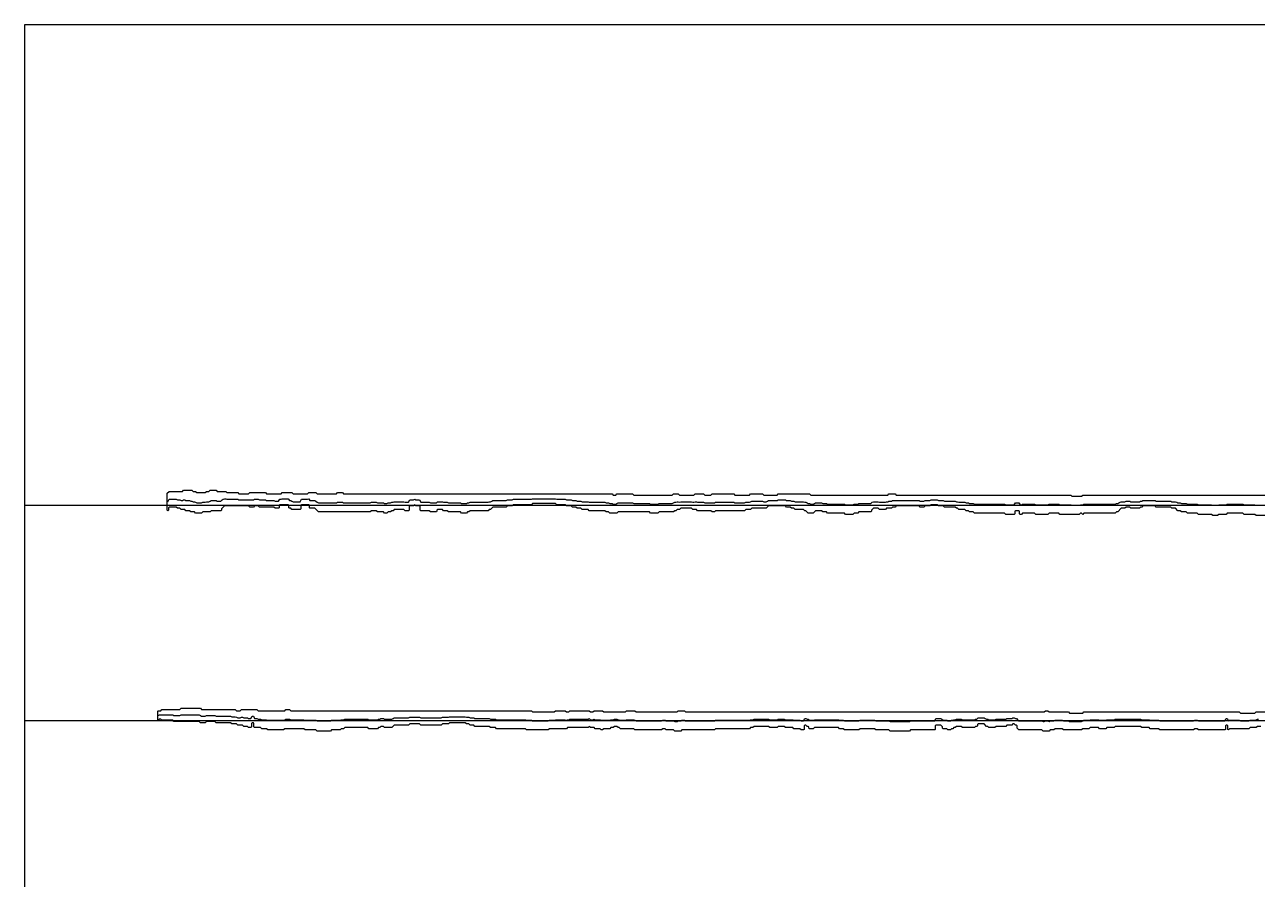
# Model space of a CAD drawing. Extents: x 0 to 57.2, y 0 to 39.6.
# Drawn here: x 0 to 28.58, y 19.8 to 39.6 of the extents above; entities that cross this region are included whole.
import ezdxf

# ---------------------------------------------------------------- set-up
doc = ezdxf.new("R2010")
doc.units = 13
for name, color, linetype in [('DESIGN_SCAN_PATH', 5, 'Continuous'), ('SEM_FRAME', 8, 'Continuous'), ('SEM_OBSERVED_CENTERLINES', 3, 'Continuous'), ('SEM_OBSERVED_CONTOURS', 2, 'Continuous')]:
    doc.layers.add(name, color=color, linetype=linetype)

msp = doc.modelspace()

# ---------------------------------------------------------------- linework, layer by layer
at = {"layer": 'DESIGN_SCAN_PATH'}
for points in [[(0, 28.4682), (50, 28.4682)], [(50, 23.47231), (0, 23.47231)]]:
    msp.add_lwpolyline(points, dxfattribs=at)
at = {"layer": 'SEM_FRAME'}
msp.add_lwpolyline([(0, 0), (57.15968, 0), (57.15968, 39.60429), (0, 39.60429)], close=True, dxfattribs=at)
at = {"layer": 'SEM_OBSERVED_CENTERLINES'}
for points in [[(3.32129, 28.55193), (3.3492, 28.60775), (3.37711, 28.60775), (3.40502, 28.60775), (3.43293, 28.60775), (3.46084, 28.60775), (3.48875, 28.60775), (3.51666, 28.60775), (3.54457, 28.593795), (3.57248, 28.593795), (3.60039, 28.593795), (3.6283, 28.57984), (3.65621, 28.57984), (3.68412, 28.593795), (3.71203, 28.593795), (3.73994, 28.57984), (3.76785, 28.57984), (3.79576, 28.57984), (3.82367, 28.57984), (3.85158, 28.565885), (3.87949, 28.565885), (3.9074, 28.55193), (3.93531, 28.55193), (3.96322, 28.537975), (3.99113, 28.52402), (4.01904, 28.52402), (4.04695, 28.52402), (4.07486, 28.52402), (4.10277, 28.52402), (4.13068, 28.537975), (4.15859, 28.537975), (4.1865, 28.537975), (4.21441, 28.55193), (4.24232, 28.55193), (4.27023, 28.55193), (4.29814, 28.565885), (4.32605, 28.57984), (4.35396, 28.57984), (4.38187, 28.57984), (4.40978, 28.57984), (4.43769, 28.57984), (4.4656, 28.565885), (4.49351, 28.565885), (4.52142, 28.565885), (4.54933, 28.565885), (4.57724, 28.593795), (4.60515, 28.60775), (4.63306, 28.621705), (4.66097, 28.621705), (4.68888, 28.60775), (4.71679, 28.60775), (4.7447, 28.60775), (4.77261, 28.60775), (4.80052, 28.60775), (4.82843, 28.60775), (4.85634, 28.60775), (4.88425, 28.60775), (4.91216, 28.60775), (4.94007, 28.60775), (4.96798, 28.593795), (4.99589, 28.593795), (5.0238, 28.593795), (5.05171, 28.593795), (5.07962, 28.593795), (5.10753, 28.593795), (5.13544, 28.593795), (5.16335, 28.593795), (5.19126, 28.593795), (5.21917, 28.593795), (5.24708, 28.593795), (5.27499, 28.593795), (5.3029, 28.593795), (5.33081, 28.60775), (5.35872, 28.60775), (5.38663, 28.60775), (5.41454, 28.60775), (5.44245, 28.593795), (5.47036, 28.593795), (5.49827, 28.593795), (5.52618, 28.593795), (5.55409, 28.593795), (5.582, 28.593795), (5.60991, 28.57984), (5.63782, 28.57984), (5.66573, 28.57984), (5.69364, 28.57984), (5.72155, 28.57984), (5.74946, 28.57984), (5.77737, 28.57984), (5.80528, 28.565885), (5.83319, 28.565885), (5.8611, 28.565885), (5.88901, 28.565885), (5.91692, 28.60775), (5.94483, 28.60775), (5.97274, 28.621705), (6.00065, 28.621705), (6.02856, 28.621705), (6.05647, 28.621705), (6.08438, 28.621705), (6.11229, 28.621705), (6.1402, 28.57984), (6.16811, 28.57984), (6.19602, 28.565885), (6.22393, 28.55193), (6.25184, 28.55193), (6.27975, 28.55193), (6.30766, 28.55193), (6.33557, 28.55193), (6.36348, 28.55193), (6.39139, 28.55193), (6.4193, 28.60775), (6.44721, 28.60775), (6.47512, 28.60775), (6.50303, 28.60775), (6.53094, 28.60775), (6.55885, 28.60775), (6.58676, 28.621705), (6.61467, 28.57984), (6.64258, 28.57984), (6.67049, 28.57984), (6.6984, 28.57984), (6.72631, 28.57984), (6.75422, 28.565885), (6.78213, 28.537975), (6.81004, 28.52402), (6.83795, 28.52402), (6.86586, 28.52402), (6.89377, 28.52402), (6.92168, 28.52402), (6.94959, 28.52402), (6.9775, 28.52402), (7.00541, 28.52402), (7.03332, 28.52402), (7.06123, 28.52402), (7.08914, 28.52402), (7.11705, 28.52402), (7.14496, 28.52402), (7.17287, 28.52402), (7.20078, 28.52402), (7.22869, 28.52402), (7.2566, 28.537975), (7.28451, 28.537975), (7.31242, 28.537975), (7.34033, 28.537975), (7.36824, 28.537975), (7.39615, 28.52402), (7.42406, 28.52402), (7.45197, 28.52402), (7.47988, 28.52402), (7.50779, 28.52402), (7.5357, 28.52402), (7.56361, 28.52402), (7.59152, 28.52402), (7.61943, 28.52402), (7.64734, 28.52402), (7.67525, 28.52402), (7.70316, 28.52402), (7.73107, 28.52402), (7.75898, 28.52402), (7.78689, 28.52402), (7.8148, 28.52402), (7.84271, 28.52402), (7.87062, 28.52402), (7.89853, 28.52402), (7.92644, 28.52402), (7.95435, 28.52402), (7.98226, 28.52402), (8.01017, 28.52402), (8.03808, 28.537975), (8.06599, 28.537975), (8.0939, 28.537975), (8.12181, 28.537975), (8.14972, 28.537975), (8.17763, 28.52402), (8.20554, 28.52402), (8.23345, 28.52402), (8.26136, 28.52402), (8.28927, 28.52402), (8.31718, 28.52402), (8.34509, 28.510065), (8.373, 28.510065), (8.40091, 28.510065), (8.42882, 28.52402), (8.45673, 28.52402), (8.48464, 28.52402), (8.51255, 28.537975), (8.54046, 28.537975), (8.56837, 28.55193), (8.59628, 28.55193), (8.62419, 28.55193), (8.6521, 28.55193), (8.68001, 28.55193), (8.70792, 28.55193), (8.73583, 28.55193), (8.76374, 28.55193), (8.79165, 28.55193), (8.81956, 28.537975), (8.84747, 28.537975), (8.87538, 28.537975), (8.90329, 28.537975), (8.9312, 28.593795), (8.95911, 28.593795), (8.98702, 28.593795), (9.01493, 28.593795), (9.04284, 28.60775), (9.07075, 28.593795), (9.09866, 28.593795), (9.12657, 28.593795), (9.15448, 28.593795), (9.18239, 28.537975), (9.2103, 28.537975), (9.23821, 28.537975), (9.26612, 28.537975), (9.29403, 28.537975), (9.32194, 28.537975), (9.34985, 28.537975), (9.37776, 28.537975), (9.40567, 28.52402), (9.43358, 28.52402), (9.46149, 28.52402), (9.4894, 28.52402), (9.51731, 28.52402), (9.54522, 28.52402), (9.57313, 28.55193), (9.60104, 28.55193), (9.62895, 28.55193), (9.65686, 28.55193), (9.68477, 28.55193), (9.71268, 28.537975), (9.74059, 28.537975), (9.7685, 28.537975), (9.79641, 28.537975), (9.82432, 28.52402), (9.85223, 28.52402), (9.88014, 28.52402), (9.90805, 28.52402), (9.93596, 28.52402), (9.96387, 28.52402), (9.99178, 28.52402), (10.01969, 28.52402), (10.0476, 28.52402), (10.07551, 28.52402), (10.10342, 28.52402), (10.13133, 28.510065), (10.15924, 28.510065), (10.18715, 28.510065), (10.21506, 28.510065), (10.24297, 28.510065), (10.27088, 28.52402), (10.29879, 28.52402), (10.3267, 28.537975), (10.35461, 28.537975), (10.38252, 28.537975), (10.41043, 28.537975), (10.43834, 28.537975), (10.46625, 28.537975), (10.49416, 28.537975), (10.52207, 28.537975), (10.54998, 28.537975), (10.57789, 28.537975), (10.6058, 28.537975), (10.63371, 28.537975), (10.66162, 28.537975), (10.68953, 28.537975), (10.71744, 28.537975), (10.74535, 28.537975), (10.77326, 28.55193), (10.80117, 28.55193), (10.82908, 28.565885), (10.85699, 28.57984), (10.8849, 28.57984), (10.91281, 28.57984), (10.94072, 28.57984), (10.96863, 28.57984), (10.99654, 28.57984), (11.02445, 28.57984), (11.05236, 28.57984), (11.08027, 28.57984), (11.10818, 28.57984), (11.13609, 28.57984), (11.164, 28.57984), (11.19191, 28.593795), (11.21982, 28.593795), (11.24773, 28.593795), (11.27564, 28.593795), (11.30355, 28.593795), (11.33146, 28.60775), (11.35937, 28.60775), (11.38728, 28.60775), (11.41519, 28.60775), (11.4431, 28.60775), (11.47101, 28.60775), (11.49892, 28.60775), (11.52683, 28.60775), (11.55474, 28.60775), (11.58265, 28.60775), (11.61056, 28.60775), (11.63847, 28.60775), (11.66638, 28.60775), (11.69429, 28.60775), (11.7222, 28.60775), (11.75011, 28.60775), (11.77802, 28.621705), (11.80593, 28.621705), (11.83384, 28.621705), (11.86175, 28.621705), (11.88966, 28.621705), (11.91757, 28.621705), (11.94548, 28.621705), (11.97339, 28.621705), (12.0013, 28.621705), (12.02921, 28.621705), (12.05712, 28.621705), (12.08503, 28.621705), (12.11294, 28.621705), (12.14085, 28.621705), (12.16876, 28.621705), (12.19667, 28.621705), (12.22458, 28.621705), (12.25249, 28.621705), (12.2804, 28.621705), (12.30831, 28.621705), (12.33622, 28.60775), (12.36413, 28.60775), (12.39204, 28.60775), (12.41995, 28.60775), (12.44786, 28.60775), (12.47577, 28.60775), (12.50368, 28.60775), (12.53159, 28.60775), (12.5595, 28.593795), (12.58741, 28.593795), (12.61532, 28.593795), (12.64323, 28.593795), (12.67114, 28.593795), (12.69905, 28.57984), (12.72696, 28.57984), (12.75487, 28.57984), (12.78278, 28.57984), (12.81069, 28.565885), (12.8386, 28.565885), (12.86651, 28.565885), (12.89442, 28.565885), (12.92233, 28.55193), (12.95024, 28.55193), (12.97815, 28.55193), (13.00606, 28.55193), (13.03397, 28.55193), (13.06188, 28.55193), (13.08979, 28.537975), (13.1177, 28.537975), (13.14561, 28.537975), (13.17352, 28.537975), (13.20143, 28.537975), (13.22934, 28.537975), (13.25725, 28.537975), (13.28516, 28.537975), (13.31307, 28.537975), (13.34098, 28.537975), (13.36889, 28.537975), (13.3968, 28.537975), (13.42471, 28.537975), (13.45262, 28.537975), (13.48053, 28.52402), (13.50844, 28.52402), (13.53635, 28.52402), (13.56426, 28.510065), (13.59217, 28.510065), (13.62008, 28.510065), (13.64799, 28.49611), (13.6759, 28.49611), (13.70381, 28.49611), (13.73172, 28.510065), (13.75963, 28.52402), (13.78754, 28.52402), (13.81545, 28.52402), (13.84336, 28.52402), (13.87127, 28.52402), (13.89918, 28.52402), (13.92709, 28.52402), (13.955, 28.52402), (13.98291, 28.52402), (14.01082, 28.52402), (14.03873, 28.52402), (14.06664, 28.52402), (14.09455, 28.52402), (14.12246, 28.510065), (14.15037, 28.510065), (14.17828, 28.510065), (14.20619, 28.510065), (14.2341, 28.510065), (14.26201, 28.510065), (14.28992, 28.510065), (14.31783, 28.510065), (14.34574, 28.510065), (14.37365, 28.510065), (14.40156, 28.510065), (14.42947, 28.510065), (14.45738, 28.510065), (14.48529, 28.510065), (14.5132, 28.49611), (14.54111, 28.49611), (14.56902, 28.49611), (14.59693, 28.49611), (14.62484, 28.49611), (14.65275, 28.49611), (14.68066, 28.49611), (14.70857, 28.510065), (14.73648, 28.510065), (14.76439, 28.510065), (14.7923, 28.510065), (14.82021, 28.510065), (14.84812, 28.510065), (14.87603, 28.510065), (14.90394, 28.510065), (14.93185, 28.510065), (14.95976, 28.510065), (14.98767, 28.510065), (15.01558, 28.510065), (15.04349, 28.52402), (15.0714, 28.537975), (15.09931, 28.537975), (15.12722, 28.55193), (15.15513, 28.55193), (15.18304, 28.537975), (15.21095, 28.55193), (15.23886, 28.55193), (15.26677, 28.55193), (15.29468, 28.55193), (15.32259, 28.55193), (15.3505, 28.55193), (15.37841, 28.55193), (15.40632, 28.55193), (15.43423, 28.55193), (15.46214, 28.55193), (15.49005, 28.537975), (15.51796, 28.537975), (15.54587, 28.55193), (15.57378, 28.55193), (15.60169, 28.537975), (15.6296, 28.537975), (15.65751, 28.537975), (15.68542, 28.537975), (15.71333, 28.537975), (15.74124, 28.537975), (15.76915, 28.52402), (15.79706, 28.52402), (15.82497, 28.52402), (15.85288, 28.52402), (15.88079, 28.52402), (15.9087, 28.52402), (15.93661, 28.52402), (15.96452, 28.52402), (15.99243, 28.52402), (16.02034, 28.537975), (16.04825, 28.537975), (16.07616, 28.537975), (16.10407, 28.537975), (16.13198, 28.537975), (16.15989, 28.537975), (16.1878, 28.537975), (16.21571, 28.537975), (16.24362, 28.537975), (16.27153, 28.537975), (16.29944, 28.537975), (16.32735, 28.537975), (16.35526, 28.537975), (16.38317, 28.537975), (16.41108, 28.537975), (16.43899, 28.537975), (16.4669, 28.52402), (16.49481, 28.52402), (16.52272, 28.52402), (16.55063, 28.52402), (16.57854, 28.52402), (16.60645, 28.52402), (16.63436, 28.52402), (16.66227, 28.52402), (16.69018, 28.52402), (16.71809, 28.537975), (16.746, 28.537975), (16.77391, 28.537975), (16.80182, 28.537975), (16.82973, 28.55193), (16.85764, 28.565885), (16.88555, 28.565885), (16.91346, 28.565885), (16.94137, 28.565885), (16.96928, 28.565885), (16.99719, 28.565885), (17.0251, 28.565885), (17.05301, 28.565885), (17.08092, 28.565885), (17.10883, 28.565885), (17.13674, 28.55193), (17.16465, 28.55193), (17.19256, 28.55193), (17.22047, 28.565885), (17.24838, 28.57984), (17.27629, 28.57984), (17.3042, 28.57984), (17.33211, 28.57984), (17.36002, 28.57984), (17.38793, 28.57984), (17.41584, 28.57984), (17.44375, 28.57984), (17.47166, 28.593795), (17.49957, 28.593795), (17.52748, 28.593795), (17.55539, 28.593795), (17.5833, 28.593795), (17.61121, 28.593795), (17.63912, 28.593795), (17.66703, 28.57984), (17.69494, 28.57984), (17.72285, 28.57984), (17.75076, 28.57984), (17.77867, 28.565885), (17.80658, 28.565885), (17.83449, 28.565885), (17.8624, 28.55193), (17.89031, 28.55193), (17.91822, 28.55193), (17.94613, 28.55193), (17.97404, 28.55193), (18.00195, 28.55193), (18.02986, 28.55193), (18.05777, 28.55193), (18.08568, 28.537975), (18.11359, 28.537975), (18.1415, 28.52402), (18.16941, 28.510065), (18.19732, 28.510065), (18.22523, 28.49611), (18.25314, 28.49611), (18.28105, 28.49611), (18.30896, 28.510065), (18.33687, 28.52402), (18.36478, 28.52402), (18.39269, 28.52402), (18.4206, 28.52402), (18.44851, 28.52402), (18.47642, 28.52402), (18.50433, 28.510065), (18.53224, 28.510065), (18.56015, 28.510065), (18.58806, 28.510065), (18.61597, 28.49611), (18.64388, 28.49611), (18.67179, 28.49611), (18.6997, 28.49611), (18.72761, 28.49611), (18.75552, 28.49611), (18.78343, 28.49611), (18.81134, 28.49611), (18.83925, 28.49611), (18.86716, 28.49611), (18.89507, 28.49611), (18.92298, 28.49611), (18.95089, 28.49611), (18.9788, 28.49611), (19.00671, 28.49611), (19.03462, 28.482155), (19.06253, 28.482155), (19.09044, 28.482155), (19.11835, 28.482155), (19.14626, 28.482155), (19.17417, 28.482155), (19.20208, 28.482155), (19.22999, 28.49611), (19.2579, 28.49611), (19.28581, 28.49611), (19.31372, 28.49611), (19.34163, 28.510065), (19.36954, 28.510065), (19.39745, 28.510065), (19.42536, 28.510065), (19.45327, 28.510065), (19.48118, 28.510065), (19.50909, 28.510065), (19.537, 28.510065), (19.56491, 28.510065), (19.59282, 28.510065), (19.62073, 28.510065), (19.64864, 28.537975), (19.67655, 28.55193), (19.70446, 28.55193), (19.73237, 28.55193), (19.76028, 28.55193), (19.78819, 28.55193), (19.8161, 28.537975), (19.84401, 28.537975), (19.87192, 28.537975), (19.89983, 28.537975), (19.92774, 28.537975), (19.95565, 28.537975), (19.98356, 28.55193), (20.01147, 28.55193), (20.03938, 28.565885), (20.06729, 28.565885), (20.0952, 28.565885), (20.12311, 28.57984), (20.15102, 28.57984), (20.17893, 28.57984), (20.20684, 28.57984), (20.23475, 28.57984), (20.26266, 28.57984), (20.29057, 28.57984), (20.31848, 28.57984), (20.34639, 28.57984), (20.3743, 28.57984), (20.40221, 28.57984), (20.43012, 28.57984), (20.45803, 28.57984), (20.48594, 28.57984), (20.51385, 28.57984), (20.54176, 28.57984), (20.56967, 28.57984), (20.59758, 28.57984), (20.62549, 28.57984), (20.6534, 28.57984), (20.68131, 28.57984), (20.70922, 28.57984), (20.73713, 28.57984), (20.76504, 28.565885), (20.79295, 28.565885), (20.82086, 28.565885), (20.84877, 28.565885), (20.87668, 28.57984), (20.90459, 28.57984), (20.9325, 28.57984), (20.96041, 28.57984), (20.98832, 28.57984), (21.01623, 28.593795), (21.04414, 28.593795), (21.07205, 28.593795), (21.09996, 28.593795), (21.12787, 28.593795), (21.15578, 28.593795), (21.18369, 28.57984), (21.2116, 28.57984), (21.23951, 28.57984), (21.26742, 28.57984), (21.29533, 28.57984), (21.32324, 28.565885), (21.35115, 28.565885), (21.37906, 28.565885), (21.40697, 28.565885), (21.43488, 28.565885), (21.46279, 28.565885), (21.4907, 28.565885), (21.51861, 28.565885), (21.54652, 28.565885), (21.57443, 28.565885), (21.60234, 28.55193), (21.63025, 28.55193), (21.65816, 28.537975), (21.68607, 28.537975), (21.71398, 28.537975), (21.74189, 28.537975), (21.7698, 28.537975), (21.79771, 28.537975), (21.82562, 28.52402), (21.85353, 28.52402), (21.88144, 28.52402), (21.90935, 28.510065), (21.93726, 28.510065), (21.96517, 28.510065), (21.99308, 28.510065), (22.02099, 28.49611), (22.0489, 28.49611), (22.07681, 28.49611), (22.10472, 28.49611), (22.13263, 28.49611), (22.16054, 28.49611), (22.18845, 28.49611), (22.21636, 28.49611), (22.24427, 28.49611), (22.27218, 28.49611), (22.30009, 28.49611), (22.328, 28.49611), (22.35591, 28.49611), (22.38382, 28.49611), (22.41173, 28.49611), (22.43964, 28.49611), (22.46755, 28.49611), (22.49546, 28.49611), (22.52337, 28.49611), (22.55128, 28.49611), (22.57919, 28.49611), (22.6071, 28.49611), (22.63501, 28.49611), (22.66292, 28.49611), (22.69083, 28.49611), (22.71874, 28.49611), (22.74665, 28.482155), (22.77456, 28.482155), (22.80247, 28.482155), (22.83038, 28.482155), (22.85829, 28.482155), (22.8862, 28.482155), (22.91411, 28.482155), (22.94202, 28.482155), (22.96993, 28.52402), (22.99784, 28.52402), (23.02575, 28.52402), (23.05366, 28.52402), (23.08157, 28.482155), (23.10948, 28.482155), (23.13739, 28.49611), (23.1653, 28.49611), (23.19321, 28.49611), (23.22112, 28.49611), (23.24903, 28.49611), (23.27694, 28.49611), (23.30485, 28.49611), (23.33276, 28.49611), (23.36067, 28.49611), (23.38858, 28.49611), (23.41649, 28.49611), (23.4444, 28.482155), (23.47231, 28.482155), (23.50022, 28.482155), (23.52813, 28.482155), (23.55604, 28.482155), (23.58395, 28.482155), (23.61186, 28.482155), (23.63977, 28.482155), (23.66768, 28.482155), (23.69559, 28.482155), (23.7235, 28.482155), (23.75141, 28.49611), (23.77932, 28.49611), (23.80723, 28.49611), (23.83514, 28.49611), (23.86305, 28.49611), (23.89096, 28.49611), (23.91887, 28.49611), (23.94678, 28.49611), (23.97469, 28.49611), (24.0026, 28.482155), (24.03051, 28.482155), (24.05842, 28.482155), (24.08633, 28.482155), (24.11424, 28.482155), (24.14215, 28.482155), (24.17006, 28.482155), (24.19797, 28.482155), (24.22588, 28.482155), (24.25379, 28.482155), (24.2817, 28.4682), (24.30961, 28.4682), (24.33752, 28.4682), (24.36543, 28.4682), (24.39334, 28.4682), (24.42125, 28.4682), (24.44916, 28.4682), (24.47707, 28.482155), (24.50498, 28.482155), (24.53289, 28.482155), (24.5608, 28.49611), (24.58871, 28.49611), (24.61662, 28.49611), (24.64453, 28.49611), (24.67244, 28.49611), (24.70035, 28.49611), (24.72826, 28.49611), (24.75617, 28.49611), (24.78408, 28.49611), (24.81199, 28.49611), (24.8399, 28.49611), (24.86781, 28.49611), (24.89572, 28.49611), (24.92363, 28.49611), (24.95154, 28.49611), (24.97945, 28.49611), (25.00736, 28.49611), (25.03527, 28.49611), (25.06318, 28.49611), (25.09109, 28.49611), (25.119, 28.49611), (25.14691, 28.49611), (25.17482, 28.49611), (25.20273, 28.49611), (25.23064, 28.49611), (25.25855, 28.49611), (25.28646, 28.49611), (25.31437, 28.510065), (25.34228, 28.510065), (25.37019, 28.52402), (25.3981, 28.537975), (25.42601, 28.55193), (25.45392, 28.55193), (25.48183, 28.55193), (25.50974, 28.55193), (25.53765, 28.565885), (25.56556, 28.565885), (25.59347, 28.565885), (25.62138, 28.565885), (25.64929, 28.55193), (25.6772, 28.55193), (25.70511, 28.55193), (25.73302, 28.55193), (25.76093, 28.55193), (25.78884, 28.55193), (25.81675, 28.55193), (25.84466, 28.55193), (25.87257, 28.565885), (25.90048, 28.565885), (25.92839, 28.57984), (25.9563, 28.57984), (25.98421, 28.57984), (26.01212, 28.57984), (26.04003, 28.57984), (26.06794, 28.57984), (26.09585, 28.57984), (26.12376, 28.57984), (26.15167, 28.57984), (26.17958, 28.57984), (26.20749, 28.57984), (26.2354, 28.565885), (26.26331, 28.565885), (26.29122, 28.565885), (26.31913, 28.565885), (26.34704, 28.565885), (26.37495, 28.565885), (26.40286, 28.565885), (26.43077, 28.565885), (26.45868, 28.565885), (26.48659, 28.565885), (26.5145, 28.565885), (26.54241, 28.565885), (26.57032, 28.565885), (26.59823, 28.55193), (26.62614, 28.55193), (26.65405, 28.55193), (26.68196, 28.55193), (26.70987, 28.537975), (26.73778, 28.52402), (26.76569, 28.52402), (26.7936, 28.52402), (26.82151, 28.510065), (26.84942, 28.510065), (26.87733, 28.510065), (26.90524, 28.510065), (26.93315, 28.510065), (26.96106, 28.49611), (26.98897, 28.49611), (27.01688, 28.49611), (27.04479, 28.49611), (27.0727, 28.49611), (27.10061, 28.49611), (27.12852, 28.49611), (27.15643, 28.49611), (27.18434, 28.49611), (27.21225, 28.482155), (27.24016, 28.482155), (27.26807, 28.482155), (27.29598, 28.482155), (27.32389, 28.482155), (27.3518, 28.482155), (27.37971, 28.482155), (27.40762, 28.482155), (27.43553, 28.482155), (27.46344, 28.482155), (27.49135, 28.482155), (27.51926, 28.482155), (27.54717, 28.4682), (27.57508, 28.4682), (27.60299, 28.4682), (27.6309, 28.4682), (27.65881, 28.4682), (27.68672, 28.482155), (27.71463, 28.482155), (27.74254, 28.482155), (27.77045, 28.482155), (27.79836, 28.482155), (27.82627, 28.482155), (27.85418, 28.482155), (27.88209, 28.49611), (27.91, 28.49611), (27.93791, 28.49611), (27.96582, 28.49611), (27.99373, 28.49611), (28.02164, 28.49611), (28.04955, 28.49611), (28.07746, 28.49611), (28.10537, 28.49611), (28.13328, 28.49611), (28.16119, 28.49611), (28.1891, 28.49611), (28.21701, 28.49611), (28.24492, 28.49611), (28.27283, 28.482155), (28.30074, 28.482155), (28.32865, 28.482155), (28.35656, 28.482155), (28.38447, 28.482155), (28.41238, 28.482155), (28.44029, 28.482155), (28.4682, 28.482155), (28.49611, 28.482155), (28.52402, 28.482155), (28.55193, 28.4682), (28.57984, 28.4682), (28.60775, 28.4682)], [(3.09801, 23.597905), (3.12592, 23.61186), (3.15383, 23.61186), (3.18174, 23.61186), (3.20965, 23.61186), (3.23756, 23.61186), (3.26547, 23.61186), (3.29338, 23.61186), (3.32129, 23.61186), (3.3492, 23.61186), (3.37711, 23.61186), (3.40502, 23.61186), (3.43293, 23.61186), (3.46084, 23.597905), (3.48875, 23.597905), (3.51666, 23.597905), (3.54457, 23.597905), (3.57248, 23.597905), (3.60039, 23.597905), (3.6283, 23.61186), (3.65621, 23.61186), (3.68412, 23.61186), (3.71203, 23.61186), (3.73994, 23.61186), (3.76785, 23.61186), (3.79576, 23.61186), (3.82367, 23.61186), (3.85158, 23.61186), (3.87949, 23.61186), (3.9074, 23.61186), (3.93531, 23.61186), (3.96322, 23.61186), (3.99113, 23.61186), (4.01904, 23.61186), (4.04695, 23.61186), (4.07486, 23.597905), (4.10277, 23.58395), (4.13068, 23.58395), (4.15859, 23.58395), (4.1865, 23.58395), (4.21441, 23.597905), (4.24232, 23.597905), (4.27023, 23.597905), (4.29814, 23.597905), (4.32605, 23.597905), (4.35396, 23.597905), (4.38187, 23.597905), (4.40978, 23.597905), (4.43769, 23.58395), (4.4656, 23.58395), (4.49351, 23.58395), (4.52142, 23.58395), (4.54933, 23.58395), (4.57724, 23.58395), (4.60515, 23.58395), (4.63306, 23.58395), (4.66097, 23.58395), (4.68888, 23.58395), (4.71679, 23.58395), (4.7447, 23.58395), (4.77261, 23.58395), (4.80052, 23.569995), (4.82843, 23.569995), (4.85634, 23.569995), (4.88425, 23.569995), (4.91216, 23.55604), (4.94007, 23.542085), (4.96798, 23.542085), (4.99589, 23.542085), (5.0238, 23.55604), (5.05171, 23.55604), (5.07962, 23.542085), (5.10753, 23.542085), (5.13544, 23.542085), (5.16335, 23.542085), (5.19126, 23.52813), (5.21917, 23.52813), (5.24708, 23.52813), (5.27499, 23.58395), (5.3029, 23.58395), (5.33081, 23.52813), (5.35872, 23.52813), (5.38663, 23.52813), (5.41454, 23.514175), (5.44245, 23.514175), (5.47036, 23.514175), (5.49827, 23.50022), (5.52618, 23.50022), (5.55409, 23.50022), (5.582, 23.50022), (5.60991, 23.50022), (5.63782, 23.486265), (5.66573, 23.486265), (5.69364, 23.486265), (5.72155, 23.486265), (5.74946, 23.486265), (5.77737, 23.486265), (5.80528, 23.486265), (5.83319, 23.486265), (5.8611, 23.486265), (5.88901, 23.486265), (5.91692, 23.486265), (5.94483, 23.486265), (5.97274, 23.486265), (6.00065, 23.486265), (6.02856, 23.50022), (6.05647, 23.514175), (6.08438, 23.514175), (6.11229, 23.514175), (6.1402, 23.514175), (6.16811, 23.50022), (6.19602, 23.50022), (6.22393, 23.50022), (6.25184, 23.50022), (6.27975, 23.50022), (6.30766, 23.50022), (6.33557, 23.50022), (6.36348, 23.50022), (6.39139, 23.50022), (6.4193, 23.50022), (6.44721, 23.50022), (6.47512, 23.50022), (6.50303, 23.486265), (6.53094, 23.486265), (6.55885, 23.486265), (6.58676, 23.486265), (6.61467, 23.486265), (6.64258, 23.486265), (6.67049, 23.486265), (6.6984, 23.486265), (6.72631, 23.486265), (6.75422, 23.486265), (6.78213, 23.47231), (6.81004, 23.47231), (6.83795, 23.47231), (6.86586, 23.47231), (6.89377, 23.47231), (6.92168, 23.47231), (6.94959, 23.47231), (6.9775, 23.47231), (7.00541, 23.47231), (7.03332, 23.47231), (7.06123, 23.47231), (7.08914, 23.47231), (7.11705, 23.486265), (7.14496, 23.486265), (7.17287, 23.486265), (7.20078, 23.486265), (7.22869, 23.486265), (7.2566, 23.486265), (7.28451, 23.486265), (7.31242, 23.486265), (7.34033, 23.50022), (7.36824, 23.50022), (7.39615, 23.50022), (7.42406, 23.514175), (7.45197, 23.514175), (7.47988, 23.514175), (7.50779, 23.514175), (7.5357, 23.514175), (7.56361, 23.514175), (7.59152, 23.514175), (7.61943, 23.514175), (7.64734, 23.514175), (7.67525, 23.514175), (7.70316, 23.514175), (7.73107, 23.514175), (7.75898, 23.514175), (7.78689, 23.514175), (7.8148, 23.514175), (7.84271, 23.514175), (7.87062, 23.514175), (7.89853, 23.514175), (7.92644, 23.514175), (7.95435, 23.514175), (7.98226, 23.50022), (8.01017, 23.50022), (8.03808, 23.50022), (8.06599, 23.50022), (8.0939, 23.50022), (8.12181, 23.50022), (8.14972, 23.50022), (8.17763, 23.50022), (8.20554, 23.514175), (8.23345, 23.514175), (8.26136, 23.52813), (8.28927, 23.52813), (8.31718, 23.52813), (8.34509, 23.514175), (8.373, 23.514175), (8.40091, 23.514175), (8.42882, 23.514175), (8.45673, 23.514175), (8.48464, 23.514175), (8.51255, 23.514175), (8.54046, 23.52813), (8.56837, 23.542085), (8.59628, 23.542085), (8.62419, 23.542085), (8.6521, 23.542085), (8.68001, 23.542085), (8.70792, 23.542085), (8.73583, 23.542085), (8.76374, 23.542085), (8.79165, 23.542085), (8.81956, 23.542085), (8.84747, 23.542085), (8.87538, 23.542085), (8.90329, 23.542085), (8.9312, 23.55604), (8.95911, 23.55604), (8.98702, 23.55604), (9.01493, 23.55604), (9.04284, 23.55604), (9.07075, 23.55604), (9.09866, 23.55604), (9.12657, 23.55604), (9.15448, 23.55604), (9.18239, 23.542085), (9.2103, 23.542085), (9.23821, 23.542085), (9.26612, 23.542085), (9.29403, 23.542085), (9.32194, 23.542085), (9.34985, 23.542085), (9.37776, 23.542085), (9.40567, 23.542085), (9.43358, 23.542085), (9.46149, 23.542085), (9.4894, 23.542085), (9.51731, 23.542085), (9.54522, 23.542085), (9.57313, 23.542085), (9.60104, 23.542085), (9.62895, 23.542085), (9.65686, 23.542085), (9.68477, 23.55604), (9.71268, 23.55604), (9.74059, 23.55604), (9.7685, 23.55604), (9.79641, 23.55604), (9.82432, 23.55604), (9.85223, 23.569995), (9.88014, 23.569995), (9.90805, 23.569995), (9.93596, 23.569995), (9.96387, 23.569995), (9.99178, 23.569995), (10.01969, 23.569995), (10.0476, 23.569995), (10.07551, 23.569995), (10.10342, 23.569995), (10.13133, 23.569995), (10.15924, 23.569995), (10.18715, 23.569995), (10.21506, 23.569995), (10.24297, 23.55604), (10.27088, 23.55604), (10.29879, 23.55604), (10.3267, 23.542085), (10.35461, 23.542085), (10.38252, 23.542085), (10.41043, 23.542085), (10.43834, 23.52813), (10.46625, 23.52813), (10.49416, 23.52813), (10.52207, 23.52813), (10.54998, 23.52813), (10.57789, 23.52813), (10.6058, 23.52813), (10.63371, 23.52813), (10.66162, 23.52813), (10.68953, 23.52813), (10.71744, 23.52813), (10.74535, 23.52813), (10.77326, 23.52813), (10.80117, 23.514175), (10.82908, 23.514175), (10.85699, 23.514175), (10.8849, 23.514175), (10.91281, 23.514175), (10.94072, 23.50022), (10.96863, 23.50022), (10.99654, 23.50022), (11.02445, 23.50022), (11.05236, 23.50022), (11.08027, 23.50022), (11.10818, 23.50022), (11.13609, 23.50022), (11.164, 23.50022), (11.19191, 23.50022), (11.21982, 23.50022), (11.24773, 23.50022), (11.27564, 23.50022), (11.30355, 23.50022), (11.33146, 23.50022), (11.35937, 23.50022), (11.38728, 23.50022), (11.41519, 23.50022), (11.4431, 23.50022), (11.47101, 23.50022), (11.49892, 23.50022), (11.52683, 23.50022), (11.55474, 23.50022), (11.58265, 23.50022), (11.61056, 23.50022), (11.63847, 23.486265), (11.66638, 23.486265), (11.69429, 23.486265), (11.7222, 23.486265), (11.75011, 23.486265), (11.77802, 23.47231), (11.80593, 23.47231), (11.83384, 23.47231), (11.86175, 23.47231), (11.88966, 23.47231), (11.91757, 23.47231), (11.94548, 23.47231), (11.97339, 23.47231), (12.0013, 23.47231), (12.02921, 23.47231), (12.05712, 23.47231), (12.08503, 23.47231), (12.11294, 23.47231), (12.14085, 23.47231), (12.16876, 23.486265), (12.19667, 23.486265), (12.22458, 23.486265), (12.25249, 23.486265), (12.2804, 23.486265), (12.30831, 23.50022), (12.33622, 23.50022), (12.36413, 23.50022), (12.39204, 23.50022), (12.41995, 23.50022), (12.44786, 23.50022), (12.47577, 23.50022), (12.50368, 23.50022), (12.53159, 23.50022), (12.5595, 23.486265), (12.58741, 23.50022), (12.61532, 23.50022), (12.64323, 23.514175), (12.67114, 23.514175), (12.69905, 23.514175), (12.72696, 23.514175), (12.75487, 23.514175), (12.78278, 23.514175), (12.81069, 23.514175), (12.8386, 23.514175), (12.86651, 23.514175), (12.89442, 23.514175), (12.92233, 23.514175), (12.95024, 23.514175), (12.97815, 23.514175), (13.00606, 23.514175), (13.03397, 23.514175), (13.06188, 23.514175), (13.08979, 23.52813), (13.1177, 23.50022), (13.14561, 23.50022), (13.17352, 23.50022), (13.20143, 23.514175), (13.22934, 23.50022), (13.25725, 23.50022), (13.28516, 23.50022), (13.31307, 23.50022), (13.34098, 23.50022), (13.36889, 23.486265), (13.3968, 23.486265), (13.42471, 23.486265), (13.45262, 23.486265), (13.48053, 23.486265), (13.50844, 23.486265), (13.53635, 23.486265), (13.56426, 23.486265), (13.59217, 23.50022), (13.62008, 23.50022), (13.64799, 23.50022), (13.6759, 23.514175), (13.70381, 23.514175), (13.73172, 23.514175), (13.75963, 23.50022), (13.78754, 23.50022), (13.81545, 23.486265), (13.84336, 23.486265), (13.87127, 23.486265), (13.89918, 23.486265), (13.92709, 23.486265), (13.955, 23.50022), (13.98291, 23.50022), (14.01082, 23.50022), (14.03873, 23.50022), (14.06664, 23.50022), (14.09455, 23.50022), (14.12246, 23.50022), (14.15037, 23.486265), (14.17828, 23.47231), (14.20619, 23.47231), (14.2341, 23.47231), (14.26201, 23.47231), (14.28992, 23.47231), (14.31783, 23.47231), (14.34574, 23.47231), (14.37365, 23.47231), (14.40156, 23.47231), (14.42947, 23.47231), (14.45738, 23.47231), (14.48529, 23.47231), (14.5132, 23.47231), (14.54111, 23.47231), (14.56902, 23.47231), (14.59693, 23.47231), (14.62484, 23.47231), (14.65275, 23.47231), (14.68066, 23.47231), (14.70857, 23.47231), (14.73648, 23.47231), (14.76439, 23.47231), (14.7923, 23.486265), (14.82021, 23.486265), (14.84812, 23.486265), (14.87603, 23.47231), (14.90394, 23.47231), (14.93185, 23.47231), (14.95976, 23.47231), (14.98767, 23.47231), (15.01558, 23.47231), (15.04349, 23.47231), (15.0714, 23.458355), (15.09931, 23.458355), (15.12722, 23.458355), (15.15513, 23.47231), (15.18304, 23.47231), (15.21095, 23.47231), (15.23886, 23.486265), (15.26677, 23.486265), (15.29468, 23.486265), (15.32259, 23.47231), (15.3505, 23.47231), (15.37841, 23.47231), (15.40632, 23.47231), (15.43423, 23.47231), (15.46214, 23.47231), (15.49005, 23.47231), (15.51796, 23.47231), (15.54587, 23.47231), (15.57378, 23.47231), (15.60169, 23.47231), (15.6296, 23.47231), (15.65751, 23.47231), (15.68542, 23.47231), (15.71333, 23.47231), (15.74124, 23.47231), (15.76915, 23.47231), (15.79706, 23.47231), (15.82497, 23.47231), (15.85288, 23.47231), (15.88079, 23.47231), (15.9087, 23.47231), (15.93661, 23.47231), (15.96452, 23.47231), (15.99243, 23.47231), (16.02034, 23.486265), (16.04825, 23.486265), (16.07616, 23.486265), (16.10407, 23.486265), (16.13198, 23.486265), (16.15989, 23.486265), (16.1878, 23.486265), (16.21571, 23.486265), (16.24362, 23.486265), (16.27153, 23.486265), (16.29944, 23.486265), (16.32735, 23.486265), (16.35526, 23.486265), (16.38317, 23.486265), (16.41108, 23.486265), (16.43899, 23.486265), (16.4669, 23.486265), (16.49481, 23.486265), (16.52272, 23.486265), (16.55063, 23.486265), (16.57854, 23.486265), (16.60645, 23.486265), (16.63436, 23.486265), (16.66227, 23.486265), (16.69018, 23.486265), (16.71809, 23.486265), (16.746, 23.486265), (16.77391, 23.486265), (16.80182, 23.486265), (16.82973, 23.50022), (16.85764, 23.50022), (16.88555, 23.50022), (16.91346, 23.514175), (16.94137, 23.514175), (16.96928, 23.514175), (16.99719, 23.514175), (17.0251, 23.514175), (17.05301, 23.514175), (17.08092, 23.514175), (17.10883, 23.514175), (17.13674, 23.514175), (17.16465, 23.514175), (17.19256, 23.514175), (17.22047, 23.514175), (17.24838, 23.514175), (17.27629, 23.50022), (17.3042, 23.50022), (17.33211, 23.50022), (17.36002, 23.50022), (17.38793, 23.50022), (17.41584, 23.50022), (17.44375, 23.50022), (17.47166, 23.514175), (17.49957, 23.514175), (17.52748, 23.514175), (17.55539, 23.514175), (17.5833, 23.514175), (17.61121, 23.514175), (17.63912, 23.50022), (17.66703, 23.50022), (17.69494, 23.50022), (17.72285, 23.50022), (17.75076, 23.50022), (17.77867, 23.50022), (17.80658, 23.50022), (17.83449, 23.486265), (17.8624, 23.486265), (17.89031, 23.486265), (17.91822, 23.486265), (17.94613, 23.486265), (17.97404, 23.486265), (18.00195, 23.47231), (18.02986, 23.47231), (18.05777, 23.47231), (18.08568, 23.52813), (18.11359, 23.52813), (18.1415, 23.514175), (18.16941, 23.514175), (18.19732, 23.486265), (18.22523, 23.486265), (18.25314, 23.486265), (18.28105, 23.486265), (18.30896, 23.50022), (18.33687, 23.50022), (18.36478, 23.50022), (18.39269, 23.50022), (18.4206, 23.50022), (18.44851, 23.50022), (18.47642, 23.50022), (18.50433, 23.50022), (18.53224, 23.50022), (18.56015, 23.50022), (18.58806, 23.50022), (18.61597, 23.50022), (18.64388, 23.50022), (18.67179, 23.50022), (18.6997, 23.50022), (18.72761, 23.50022), (18.75552, 23.50022), (18.78343, 23.50022), (18.81134, 23.50022), (18.83925, 23.50022), (18.86716, 23.50022), (18.89507, 23.486265), (18.92298, 23.486265), (18.95089, 23.486265), (18.9788, 23.486265), (19.00671, 23.47231), (19.03462, 23.47231), (19.06253, 23.47231), (19.09044, 23.47231), (19.11835, 23.47231), (19.14626, 23.47231), (19.17417, 23.47231), (19.20208, 23.47231), (19.22999, 23.47231), (19.2579, 23.47231), (19.28581, 23.47231), (19.31372, 23.47231), (19.34163, 23.47231), (19.36954, 23.486265), (19.39745, 23.486265), (19.42536, 23.486265), (19.45327, 23.486265), (19.48118, 23.486265), (19.50909, 23.486265), (19.537, 23.486265), (19.56491, 23.486265), (19.59282, 23.486265), (19.62073, 23.486265), (19.64864, 23.486265), (19.67655, 23.486265), (19.70446, 23.486265), (19.73237, 23.47231), (19.76028, 23.47231), (19.78819, 23.47231), (19.8161, 23.47231), (19.84401, 23.47231), (19.87192, 23.47231), (19.89983, 23.47231), (19.92774, 23.47231), (19.95565, 23.47231), (19.98356, 23.47231), (20.01147, 23.47231), (20.03938, 23.47231), (20.06729, 23.458355), (20.0952, 23.458355), (20.12311, 23.458355), (20.15102, 23.458355), (20.17893, 23.458355), (20.20684, 23.458355), (20.23475, 23.458355), (20.26266, 23.458355), (20.29057, 23.458355), (20.31848, 23.458355), (20.34639, 23.458355), (20.3743, 23.458355), (20.40221, 23.458355), (20.43012, 23.458355), (20.45803, 23.458355), (20.48594, 23.458355), (20.51385, 23.458355), (20.54176, 23.47231), (20.56967, 23.47231), (20.59758, 23.47231), (20.62549, 23.47231), (20.6534, 23.47231), (20.68131, 23.47231), (20.70922, 23.47231), (20.73713, 23.47231), (20.76504, 23.47231), (20.79295, 23.47231), (20.82086, 23.47231), (20.84877, 23.47231), (20.87668, 23.47231), (20.90459, 23.47231), (20.9325, 23.47231), (20.96041, 23.47231), (20.98832, 23.47231), (21.01623, 23.47231), (21.04414, 23.47231), (21.07205, 23.47231), (21.09996, 23.47231), (21.12787, 23.52813), (21.15578, 23.52813), (21.18369, 23.52813), (21.2116, 23.52813), (21.23951, 23.52813), (21.26742, 23.514175), (21.29533, 23.486265), (21.32324, 23.486265), (21.35115, 23.486265), (21.37906, 23.486265), (21.40697, 23.47231), (21.43488, 23.47231), (21.46279, 23.47231), (21.4907, 23.486265), (21.51861, 23.486265), (21.54652, 23.50022), (21.57443, 23.50022), (21.60234, 23.514175), (21.63025, 23.514175), (21.65816, 23.514175), (21.68607, 23.514175), (21.71398, 23.514175), (21.74189, 23.50022), (21.7698, 23.50022), (21.79771, 23.50022), (21.82562, 23.50022), (21.85353, 23.50022), (21.88144, 23.50022), (21.90935, 23.50022), (21.93726, 23.50022), (21.96517, 23.50022), (21.99308, 23.50022), (22.02099, 23.50022), (22.0489, 23.514175), (22.07681, 23.514175), (22.10472, 23.542085), (22.13263, 23.542085), (22.16054, 23.542085), (22.18845, 23.542085), (22.21636, 23.542085), (22.24427, 23.542085), (22.27218, 23.52813), (22.30009, 23.514175), (22.328, 23.514175), (22.35591, 23.50022), (22.38382, 23.50022), (22.41173, 23.50022), (22.43964, 23.50022), (22.46755, 23.50022), (22.49546, 23.50022), (22.52337, 23.514175), (22.55128, 23.514175), (22.57919, 23.514175), (22.6071, 23.514175), (22.63501, 23.514175), (22.66292, 23.514175), (22.69083, 23.514175), (22.71874, 23.514175), (22.74665, 23.514175), (22.77456, 23.52813), (22.80247, 23.52813), (22.83038, 23.52813), (22.85829, 23.52813), (22.8862, 23.52813), (22.91411, 23.542085), (22.94202, 23.542085), (22.96993, 23.52813), (22.99784, 23.52813), (23.02575, 23.486265), (23.05366, 23.47231), (23.08157, 23.47231), (23.10948, 23.47231), (23.13739, 23.47231), (23.1653, 23.47231), (23.19321, 23.47231), (23.22112, 23.47231), (23.24903, 23.47231), (23.27694, 23.47231), (23.30485, 23.47231), (23.33276, 23.47231), (23.36067, 23.47231), (23.38858, 23.47231), (23.41649, 23.47231), (23.4444, 23.47231), (23.47231, 23.47231), (23.50022, 23.47231), (23.52813, 23.47231), (23.55604, 23.47231), (23.58395, 23.47231), (23.61186, 23.458355), (23.63977, 23.458355), (23.66768, 23.47231), (23.69559, 23.47231), (23.7235, 23.47231), (23.75141, 23.458355), (23.77932, 23.47231), (23.80723, 23.47231), (23.83514, 23.47231), (23.86305, 23.47231), (23.89096, 23.486265), (23.91887, 23.486265), (23.94678, 23.486265), (23.97469, 23.486265), (24.0026, 23.486265), (24.03051, 23.486265), (24.05842, 23.486265), (24.08633, 23.47231), (24.11424, 23.47231), (24.14215, 23.47231), (24.17006, 23.47231), (24.19797, 23.47231), (24.22588, 23.458355), (24.25379, 23.458355), (24.2817, 23.458355), (24.30961, 23.458355), (24.33752, 23.458355), (24.36543, 23.458355), (24.39334, 23.458355), (24.42125, 23.458355), (24.44916, 23.458355), (24.47707, 23.458355), (24.50498, 23.458355), (24.53289, 23.47231), (24.5608, 23.486265), (24.58871, 23.486265), (24.61662, 23.486265), (24.64453, 23.486265), (24.67244, 23.486265), (24.70035, 23.50022), (24.72826, 23.50022), (24.75617, 23.50022), (24.78408, 23.50022), (24.81199, 23.50022), (24.8399, 23.50022), (24.86781, 23.50022), (24.89572, 23.50022), (24.92363, 23.486265), (24.95154, 23.486265), (24.97945, 23.486265), (25.00736, 23.486265), (25.03527, 23.486265), (25.06318, 23.486265), (25.09109, 23.50022), (25.119, 23.50022), (25.14691, 23.50022), (25.17482, 23.50022), (25.20273, 23.50022), (25.23064, 23.50022), (25.25855, 23.50022), (25.28646, 23.514175), (25.31437, 23.514175), (25.34228, 23.514175), (25.37019, 23.514175), (25.3981, 23.514175), (25.42601, 23.514175), (25.45392, 23.514175), (25.48183, 23.514175), (25.50974, 23.514175), (25.53765, 23.514175), (25.56556, 23.514175), (25.59347, 23.514175), (25.62138, 23.514175), (25.64929, 23.514175), (25.6772, 23.514175), (25.70511, 23.514175), (25.73302, 23.514175), (25.76093, 23.514175), (25.78884, 23.514175), (25.81675, 23.514175), (25.84466, 23.514175), (25.87257, 23.514175), (25.90048, 23.50022), (25.92839, 23.50022), (25.9563, 23.50022), (25.98421, 23.50022), (26.01212, 23.50022), (26.04003, 23.50022), (26.06794, 23.50022), (26.09585, 23.486265), (26.12376, 23.486265), (26.15167, 23.486265), (26.17958, 23.486265), (26.20749, 23.486265), (26.2354, 23.486265), (26.26331, 23.486265), (26.29122, 23.486265), (26.31913, 23.47231), (26.34704, 23.47231), (26.37495, 23.47231), (26.40286, 23.47231), (26.43077, 23.47231), (26.45868, 23.47231), (26.48659, 23.47231), (26.5145, 23.47231), (26.54241, 23.47231), (26.57032, 23.47231), (26.59823, 23.47231), (26.62614, 23.47231), (26.65405, 23.47231), (26.68196, 23.47231), (26.70987, 23.47231), (26.73778, 23.47231), (26.76569, 23.47231), (26.7936, 23.47231), (26.82151, 23.47231), (26.84942, 23.47231), (26.87733, 23.47231), (26.90524, 23.47231), (26.93315, 23.47231), (26.96106, 23.47231), (26.98897, 23.47231), (27.01688, 23.47231), (27.04479, 23.47231), (27.0727, 23.47231), (27.10061, 23.47231), (27.12852, 23.486265), (27.15643, 23.486265), (27.18434, 23.486265), (27.21225, 23.47231), (27.24016, 23.47231), (27.26807, 23.47231), (27.29598, 23.47231), (27.32389, 23.47231), (27.3518, 23.47231), (27.37971, 23.47231), (27.40762, 23.47231), (27.43553, 23.47231), (27.46344, 23.47231), (27.49135, 23.47231), (27.51926, 23.47231), (27.54717, 23.47231), (27.57508, 23.47231), (27.60299, 23.47231), (27.6309, 23.47231), (27.65881, 23.47231), (27.68672, 23.47231), (27.71463, 23.47231), (27.74254, 23.47231), (27.77045, 23.47231), (27.79836, 23.47231), (27.82627, 23.47231), (27.85418, 23.52813), (27.88209, 23.52813), (27.91, 23.47231), (27.93791, 23.486265), (27.96582, 23.486265), (27.99373, 23.486265), (28.02164, 23.486265), (28.04955, 23.486265), (28.07746, 23.486265), (28.10537, 23.486265), (28.13328, 23.486265), (28.16119, 23.486265), (28.1891, 23.47231), (28.21701, 23.47231), (28.24492, 23.47231), (28.27283, 23.47231), (28.30074, 23.47231), (28.32865, 23.47231), (28.35656, 23.47231), (28.38447, 23.47231), (28.41238, 23.486265), (28.44029, 23.486265), (28.4682, 23.486265), (28.49611, 23.486265), (28.52402, 23.486265), (28.55193, 23.50022), (28.57984, 23.514175), (28.60775, 23.514175)]]:
    msp.add_lwpolyline(points, dxfattribs=at)
at = {"layer": 'SEM_OBSERVED_CONTOURS'}
for points in [[(28.99849, 28.230965), (28.55193, 28.230965), (28.52402, 28.258875), (28.27283, 28.258875), (28.24492, 28.286785), (27.88209, 28.286785), (27.85418, 28.258875), (27.68672, 28.258875), (27.65881, 28.230965), (27.54717, 28.230965), (27.51926, 28.258875), (27.21225, 28.258875), (27.18434, 28.286785), (26.96106, 28.286785), (26.93315, 28.314695), (26.82151, 28.314695), (26.7936, 28.342605), (26.73778, 28.342605), (26.68196, 28.398425), (26.59823, 28.398425), (26.57032, 28.426335), (26.2354, 28.426335), (26.20749, 28.454245), (25.92839, 28.454245), (25.90048, 28.426335), (25.87257, 28.426335), (25.84466, 28.398425), (25.64929, 28.398425), (25.62138, 28.426335), (25.53765, 28.426335), (25.50974, 28.398425), (25.42601, 28.398425), (25.34228, 28.314695), (25.31437, 28.314695), (25.28646, 28.286785), (24.5608, 28.286785), (24.53289, 28.258875), (24.50498, 28.286785), (24.47707, 28.286785), (24.44916, 28.258875), (24.0026, 28.258875), (23.97469, 28.286785), (23.75141, 28.286785), (23.7235, 28.258875), (23.4444, 28.258875), (23.41649, 28.286785), (23.13739, 28.286785), (23.10948, 28.258875), (23.08157, 28.258875), (23.067615, 28.27283), (23.067615, 28.32865), (23.05366, 28.342605), (22.96993, 28.342605), (22.955975, 28.32865), (22.955975, 28.27283), (22.94202, 28.258875), (22.74665, 28.258875), (22.71874, 28.286785), (22.02099, 28.286785), (21.99308, 28.314695), (21.90935, 28.314695), (21.88144, 28.342605), (21.82562, 28.342605), (21.79771, 28.370515), (21.65816, 28.370515), (21.63025, 28.398425), (21.60234, 28.398425), (21.57443, 28.426335), (21.32324, 28.426335), (21.29533, 28.454245), (21.18369, 28.454245), (21.15578, 28.482155), (21.01623, 28.482155), (20.98832, 28.454245), (20.87668, 28.454245), (20.84877, 28.426335), (20.76504, 28.426335), (20.73713, 28.454245), (20.20684, 28.454245), (20.17893, 28.426335), (20.12311, 28.426335), (20.0952, 28.398425), (19.98356, 28.398425), (19.95565, 28.370515), (19.8161, 28.370515), (19.78819, 28.398425), (19.67655, 28.398425), (19.634685, 28.35656), (19.634685, 28.32865), (19.62073, 28.314695), (19.34163, 28.314695), (19.31372, 28.286785), (19.22999, 28.286785), (19.20208, 28.258875), (19.03462, 28.258875), (19.00671, 28.286785), (18.61597, 28.286785), (18.58806, 28.314695), (18.50433, 28.314695), (18.47642, 28.342605), (18.33687, 28.342605), (18.28105, 28.286785), (18.16941, 28.286785), (18.11359, 28.342605), (18.08568, 28.342605), (18.05777, 28.370515), (17.8624, 28.370515), (17.83449, 28.398425), (17.77867, 28.398425), (17.75076, 28.426335), (17.66703, 28.426335), (17.63912, 28.454245), (17.24838, 28.454245), (17.19256, 28.398425), (16.85764, 28.398425), (16.82973, 28.370515), (16.71809, 28.370515), (16.69018, 28.342605), (16.02034, 28.342605), (15.99243, 28.314695), (15.93661, 28.314695), (15.9087, 28.342605), (15.60169, 28.342605), (15.57378, 28.370515), (15.49005, 28.370515), (15.46214, 28.398425), (15.21095, 28.398425), (15.18304, 28.370515), (15.12722, 28.370515), (15.09931, 28.342605), (15.0714, 28.342605), (15.04349, 28.314695), (14.70857, 28.314695), (14.68066, 28.286785), (14.5132, 28.286785), (14.48529, 28.314695), (13.75963, 28.314695), (13.73172, 28.286785), (13.56426, 28.286785), (13.53635, 28.314695), (13.48053, 28.314695), (13.45262, 28.342605), (13.08979, 28.342605), (13.06188, 28.370515), (12.92233, 28.370515), (12.89442, 28.398425), (12.81069, 28.398425), (12.78278, 28.426335), (12.69905, 28.426335), (12.67114, 28.454245), (12.5595, 28.454245), (12.53159, 28.482155), (12.33622, 28.482155), (12.30831, 28.510065), (11.77802, 28.510065), (11.75011, 28.482155), (11.33146, 28.482155), (11.30355, 28.454245), (11.19191, 28.454245), (11.164, 28.426335), (10.85699, 28.426335), (10.80117, 28.370515), (10.77326, 28.370515), (10.74535, 28.342605), (10.3267, 28.342605), (10.29879, 28.314695), (10.27088, 28.314695), (10.24297, 28.286785), (10.13133, 28.286785), (10.10342, 28.314695), (9.82432, 28.314695), (9.79641, 28.342605), (9.71268, 28.342605), (9.68477, 28.370515), (9.57313, 28.370515), (9.559175, 28.35656), (9.559175, 28.32865), (9.54522, 28.314695), (9.40567, 28.314695), (9.37776, 28.342605), (9.18239, 28.342605), (9.168435, 28.35656), (9.168435, 28.44029), (9.15448, 28.454245), (9.07075, 28.454245), (9.04284, 28.482155), (9.01493, 28.454245), (8.9312, 28.454245), (8.917245, 28.44029), (8.917245, 28.35656), (8.90329, 28.342605), (8.81956, 28.342605), (8.79165, 28.370515), (8.56837, 28.370515), (8.54046, 28.342605), (8.51255, 28.342605), (8.48464, 28.314695), (8.42882, 28.314695), (8.40091, 28.286785), (8.34509, 28.286785), (8.31718, 28.314695), (8.17763, 28.314695), (8.14972, 28.342605), (8.03808, 28.342605), (8.01017, 28.314695), (6.81004, 28.314695), (6.72631, 28.398425), (6.61467, 28.398425), (6.600715, 28.41238), (6.600715, 28.4682), (6.58676, 28.482155), (6.4193, 28.482155), (6.405345, 28.4682), (6.405345, 28.38447), (6.39139, 28.370515), (6.19602, 28.370515), (6.16811, 28.398425), (6.1402, 28.398425), (6.126245, 28.41238), (6.126245, 28.4682), (6.11229, 28.482155), (5.91692, 28.482155), (5.902965, 28.4682), (5.902965, 28.41238), (5.88901, 28.398425), (5.80528, 28.398425), (5.77737, 28.426335), (5.44245, 28.426335), (5.41454, 28.454245), (5.33081, 28.454245), (5.3029, 28.426335), (5.21917, 28.426335), (5.19126, 28.454245), (4.63306, 28.454245), (4.563285, 28.38447), (4.563285, 28.35656), (4.54933, 28.342605), (4.32605, 28.342605), (4.29814, 28.314695), (4.13068, 28.314695), (4.10277, 28.286785), (3.96322, 28.286785), (3.93531, 28.314695), (3.85158, 28.314695), (3.82367, 28.342605), (3.73994, 28.342605), (3.71203, 28.370515), (3.6283, 28.370515), (3.60039, 28.398425), (3.54457, 28.398425), (3.51666, 28.426335), (3.3492, 28.426335), (3.335245, 28.41238), (3.335245, 28.35656), (3.32129, 28.342605), (3.307335, 28.35656), (3.307335, 28.7473), (3.3492, 28.789165), (3.65621, 28.789165), (3.68412, 28.817075), (3.87949, 28.817075), (3.9074, 28.789165), (3.96322, 28.789165), (3.99113, 28.761255), (4.1865, 28.761255), (4.21441, 28.789165), (4.27023, 28.789165), (4.29814, 28.817075), (4.43769, 28.817075), (4.4656, 28.789165), (4.66097, 28.789165), (4.68888, 28.761255), (4.94007, 28.761255), (4.96798, 28.733345), (5.19126, 28.733345), (5.21917, 28.761255), (5.582, 28.761255), (5.60991, 28.733345), (5.94483, 28.733345), (5.97274, 28.761255), (6.19602, 28.761255), (6.22393, 28.733345), (6.55885, 28.733345), (6.58676, 28.761255), (6.75422, 28.761255), (6.78213, 28.733345), (7.22869, 28.733345), (7.2566, 28.761255), (7.36824, 28.761255), (7.39615, 28.733345), (13.62008, 28.733345), (13.64799, 28.705435), (13.70381, 28.705435), (13.73172, 28.733345), (14.09455, 28.733345), (14.12246, 28.705435), (15.01558, 28.705435), (15.04349, 28.733345), (15.15513, 28.733345), (15.18304, 28.705435), (15.51796, 28.705435), (15.54587, 28.733345), (15.74124, 28.733345), (15.76915, 28.705435), (15.9087, 28.705435), (15.93661, 28.733345), (16.43899, 28.733345), (16.4669, 28.705435), (16.80182, 28.705435), (16.82973, 28.733345), (17.10883, 28.733345), (17.13674, 28.705435), (17.44375, 28.705435), (17.47166, 28.733345), (18.19732, 28.733345), (18.22523, 28.705435), (20.01147, 28.705435), (20.03938, 28.733345), (20.17893, 28.733345), (20.20684, 28.705435), (24.25379, 28.705435), (24.2817, 28.677525), (24.50498, 28.677525), (24.53289, 28.705435), (32.26396, 28.705435)], [(28.66357, 23.346715), (28.57984, 23.346715), (28.55193, 23.318805), (28.41238, 23.318805), (28.38447, 23.290895), (27.93791, 23.290895), (27.91, 23.262985), (27.896045, 23.27694), (27.896045, 23.36067), (27.88209, 23.374625), (27.85418, 23.374625), (27.840225, 23.36067), (27.840225, 23.27694), (27.82627, 23.262985), (27.21225, 23.262985), (27.18434, 23.290895), (27.12852, 23.290895), (27.10061, 23.262985), (26.31913, 23.262985), (26.29122, 23.290895), (26.09585, 23.290895), (26.06794, 23.318805), (25.90048, 23.318805), (25.87257, 23.346715), (25.28646, 23.346715), (25.25855, 23.318805), (25.09109, 23.318805), (25.06318, 23.290895), (24.92363, 23.290895), (24.89572, 23.318805), (24.70035, 23.318805), (24.67244, 23.290895), (24.53289, 23.290895), (24.50498, 23.262985), (24.08633, 23.262985), (24.05842, 23.290895), (23.89096, 23.290895), (23.86305, 23.262985), (23.77932, 23.262985), (23.75141, 23.235075), (23.61186, 23.235075), (23.58395, 23.262985), (23.05366, 23.262985), (23.011795, 23.30485), (23.011795, 23.36067), (22.99784, 23.374625), (22.96993, 23.374625), (22.94202, 23.402535), (22.91411, 23.402535), (22.8862, 23.374625), (22.77456, 23.374625), (22.74665, 23.346715), (22.52337, 23.346715), (22.49546, 23.318805), (22.35591, 23.318805), (22.328, 23.346715), (22.30009, 23.346715), (22.24427, 23.402535), (22.10472, 23.402535), (22.090765, 23.38858), (22.090765, 23.36067), (22.07681, 23.346715), (22.0489, 23.346715), (22.02099, 23.318805), (21.74189, 23.318805), (21.71398, 23.346715), (21.60234, 23.346715), (21.57443, 23.318805), (21.54652, 23.318805), (21.51861, 23.290895), (21.4907, 23.290895), (21.46279, 23.262985), (21.40697, 23.262985), (21.37906, 23.290895), (21.29533, 23.290895), (21.281375, 23.30485), (21.281375, 23.33276), (21.23951, 23.374625), (21.12787, 23.374625), (21.113915, 23.36067), (21.113915, 23.27694), (21.09996, 23.262985), (20.54176, 23.262985), (20.51385, 23.235075), (20.06729, 23.235075), (20.03938, 23.262985), (19.73237, 23.262985), (19.70446, 23.290895), (19.36954, 23.290895), (19.34163, 23.262985), (19.00671, 23.262985), (18.9788, 23.290895), (18.89507, 23.290895), (18.86716, 23.318805), (18.30896, 23.318805), (18.28105, 23.290895), (18.19732, 23.290895), (18.183365, 23.30485), (18.183365, 23.33276), (18.16941, 23.346715), (18.1415, 23.346715), (18.11359, 23.374625), (18.08568, 23.374625), (18.071725, 23.36067), (18.071725, 23.27694), (18.05777, 23.262985), (18.00195, 23.262985), (17.97404, 23.290895), (17.83449, 23.290895), (17.80658, 23.318805), (17.63912, 23.318805), (17.61121, 23.346715), (17.47166, 23.346715), (17.44375, 23.318805), (17.27629, 23.318805), (17.24838, 23.346715), (16.91346, 23.346715), (16.88555, 23.318805), (16.82973, 23.318805), (16.80182, 23.290895), (16.02034, 23.290895), (15.99243, 23.262985), (15.23886, 23.262985), (15.21095, 23.235075), (15.0714, 23.235075), (15.04349, 23.262985), (14.87603, 23.262985), (14.84812, 23.290895), (14.7923, 23.290895), (14.76439, 23.262985), (14.15037, 23.262985), (14.12246, 23.290895), (13.81545, 23.290895), (13.78754, 23.318805), (13.75963, 23.318805), (13.73172, 23.346715), (13.6759, 23.346715), (13.64799, 23.318805), (13.59217, 23.318805), (13.56426, 23.290895), (13.42471, 23.290895), (13.3968, 23.262985), (13.36889, 23.262985), (13.34098, 23.290895), (13.22934, 23.290895), (13.20143, 23.318805), (13.1177, 23.318805), (13.08979, 23.346715), (13.06188, 23.318805), (12.58741, 23.318805), (12.5595, 23.290895), (12.16876, 23.290895), (12.14085, 23.262985), (11.63847, 23.262985), (11.61056, 23.290895), (10.94072, 23.290895), (10.91281, 23.318805), (10.80117, 23.318805), (10.77326, 23.346715), (10.43834, 23.346715), (10.41043, 23.374625), (10.3267, 23.374625), (10.29879, 23.402535), (10.24297, 23.402535), (10.21506, 23.430445), (9.85223, 23.430445), (9.82432, 23.402535), (9.68477, 23.402535), (9.65686, 23.374625), (9.18239, 23.374625), (9.15448, 23.402535), (8.9312, 23.402535), (8.90329, 23.374625), (8.56837, 23.374625), (8.51255, 23.318805), (8.34509, 23.318805), (8.31718, 23.346715), (8.26136, 23.346715), (8.23345, 23.318805), (8.20554, 23.318805), (8.17763, 23.290895), (7.98226, 23.290895), (7.95435, 23.318805), (7.42406, 23.318805), (7.39615, 23.290895), (7.34033, 23.290895), (7.31242, 23.262985), (7.11705, 23.262985), (7.08914, 23.235075), (6.78213, 23.235075), (6.75422, 23.262985), (6.50303, 23.262985), (6.47512, 23.290895), (6.02856, 23.290895), (6.00065, 23.262985), (5.63782, 23.262985), (5.60991, 23.290895), (5.49827, 23.290895), (5.47036, 23.318805), (5.33081, 23.318805), (5.316855, 23.33276), (5.316855, 23.41649), (5.3029, 23.430445), (5.27499, 23.430445), (5.261035, 23.41649), (5.261035, 23.33276), (5.24708, 23.318805), (5.19126, 23.318805), (5.16335, 23.346715), (5.07962, 23.346715), (5.05171, 23.374625), (4.94007, 23.374625), (4.91216, 23.402535), (4.80052, 23.402535), (4.77261, 23.430445), (4.43769, 23.430445), (4.40978, 23.458355), (4.21441, 23.458355), (4.1865, 23.430445), (4.07486, 23.430445), (4.04695, 23.458355), (3.46084, 23.458355), (3.43293, 23.486265), (3.18174, 23.486265), (3.15383, 23.514175), (3.12592, 23.514175), (3.09801, 23.486265), (3.084055, 23.50022), (3.084055, 23.69559), (3.09801, 23.709545), (3.15383, 23.709545), (3.18174, 23.737455), (3.60039, 23.737455), (3.6283, 23.765365), (4.07486, 23.765365), (4.10277, 23.737455), (4.88425, 23.737455), (4.91216, 23.709545), (4.99589, 23.709545), (5.0238, 23.737455), (5.38663, 23.737455), (5.41454, 23.709545), (6.02856, 23.709545), (6.05647, 23.737455), (6.1402, 23.737455), (6.16811, 23.709545), (11.75011, 23.709545), (11.77802, 23.681635), (12.2804, 23.681635), (12.30831, 23.709545), (12.53159, 23.709545), (12.5595, 23.681635), (12.61532, 23.681635), (12.64323, 23.709545), (13.08979, 23.709545), (13.1177, 23.681635), (13.17352, 23.681635), (13.20143, 23.709545), (13.3968, 23.709545), (13.42471, 23.681635), (13.92709, 23.681635), (13.955, 23.709545), (14.15037, 23.709545), (14.17828, 23.681635), (15.12722, 23.681635), (15.15513, 23.709545), (15.29468, 23.709545), (15.32259, 23.681635), (23.63977, 23.681635), (23.66768, 23.709545), (23.7235, 23.709545), (23.75141, 23.681635), (24.19797, 23.681635), (24.22588, 23.653725), (24.53289, 23.653725), (24.5608, 23.681635), (28.16119, 23.681635), (28.1891, 23.653725), (28.52402, 23.653725), (28.55193, 23.681635), (29.27759, 23.681635)]]:
    msp.add_lwpolyline(points, dxfattribs=at)

doc.saveas('drawing.dxf')
